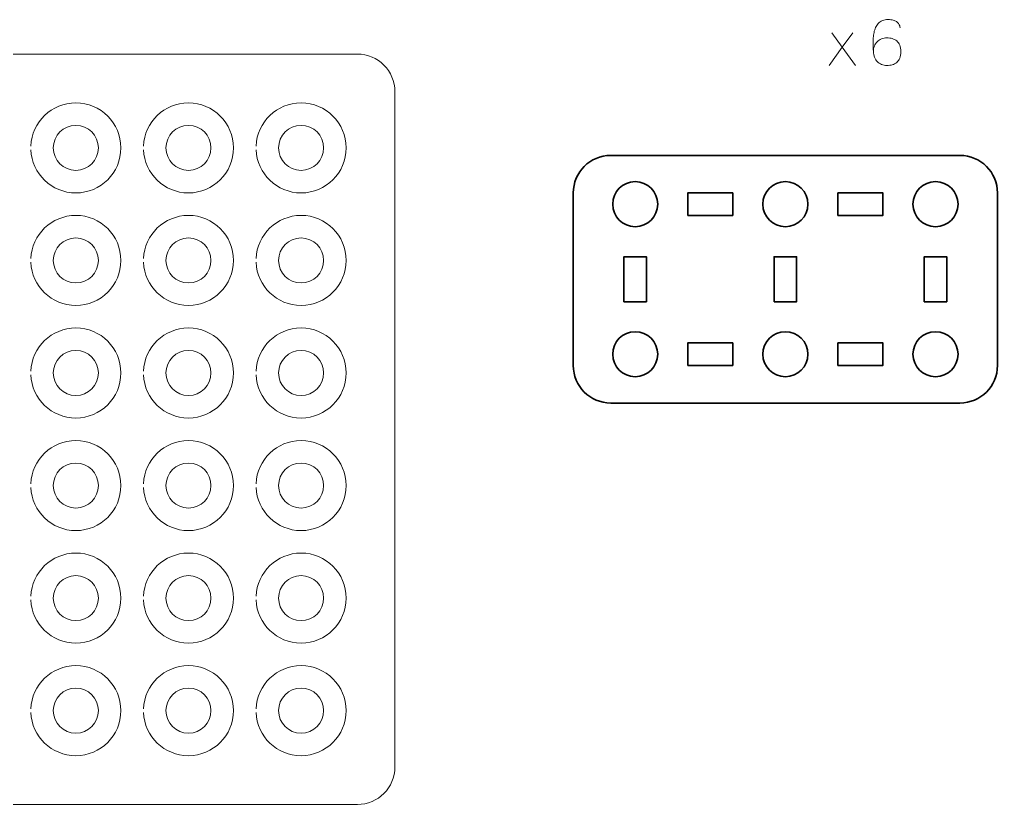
# Model space of a CAD drawing. Header units: centimetres. Extents: x -40 to 171, y -20 to 141.
# Drawn here: x 105.3 to 118.33, y 92.15 to 102.61 of the extents above; entities that cross this region are included whole.
import ezdxf

# ---------------------------------------------------------------- set-up
doc = ezdxf.new("R2010")
doc.units = ezdxf.units.CM
doc.header["$MEASUREMENT"] = 0
doc.layers.add('Layer 1', color=7, linetype='Continuous')

msp = doc.modelspace()

# ---------------------------------------------------------------- linework, layer by layer
at = {"layer": 'Layer 1', "color": 250, "lineweight": 35}
for points in [[(114.20004, 100.00002), (114.80004, 100.00002), (114.80004, 100.30002), (114.20004, 100.30002), (114.20004, 100.00002)], [(116.20004, 100.00002), (116.80004, 100.00002), (116.80004, 100.30002), (116.20004, 100.30002), (116.20004, 100.00002)], [(113.35004, 98.85002), (113.65004, 98.85002), (113.65004, 99.45002), (113.35004, 99.45002), (113.35004, 98.85002)], [(115.35004, 98.85002), (115.65004, 98.85002), (115.65004, 99.45002), (115.35004, 99.45002), (115.35004, 98.85002)], [(117.35004, 98.85002), (117.65004, 98.85002), (117.65004, 99.45002), (117.35004, 99.45002), (117.35004, 98.85002)], [(114.20004, 98.00002), (114.80004, 98.00002), (114.80004, 98.30002), (114.20004, 98.30002), (114.20004, 98.00002)], [(116.20004, 98.00002), (116.80004, 98.00002), (116.80004, 98.30002), (116.20004, 98.30002), (116.20004, 98.00002)]]:
    msp.add_lwpolyline(points, close=True, dxfattribs=at)
for centre in [(113.50004, 100.15002), (115.50004, 100.15002), (117.50004, 100.15002), (113.50004, 98.15002), (115.50004, 98.15002), (117.50004, 98.15002)]:
    msp.add_ellipse(centre, major_axis=(0, 0.3), ratio=1, dxfattribs=at)
at = {"layer": 'Layer 1', "color": 30, "lineweight": 9}
for points, knots in [([(116.67261, 102.18193), (116.67275, 102.20959), (116.67727, 102.23456), (116.6863, 102.25714), (116.6863, 102.25714), (116.69519, 102.27958), (116.70775, 102.29891), (116.72398, 102.31514), (116.72398, 102.31514), (116.74007, 102.33122), (116.75912, 102.34364), (116.78085, 102.35239), (116.78085, 102.35239), (116.80258, 102.36114), (116.82643, 102.36551), (116.85211, 102.36565), (116.85211, 102.36565), (116.87793, 102.3658), (116.90206, 102.36255), (116.9245, 102.35606), (116.9245, 102.35606), (116.94693, 102.34971), (116.96655, 102.33927), (116.98362, 102.32487), (116.98362, 102.32487), (117.0007, 102.31062), (117.0141, 102.29171), (117.0237, 102.26815), (117.0237, 102.26815), (117.0333, 102.24458), (117.03823, 102.21594), (117.03838, 102.18193), (117.03838, 102.18193), (117.03823, 102.14792), (117.0333, 102.11927), (117.0237, 102.09571), (117.0237, 102.09571), (117.0141, 102.07214), (117.0007, 102.05323), (116.98362, 102.03898), (116.98362, 102.03898), (116.96655, 102.02459), (116.94693, 102.01415), (116.9245, 102.0078), (116.9245, 102.0078), (116.90206, 102.0013), (116.87793, 101.99806), (116.85211, 101.9982), (116.85211, 101.9982), (116.82643, 101.99834), (116.80286, 102.00272), (116.78127, 102.01146), (116.78127, 102.01146), (116.75982, 102.02021), (116.74119, 102.03263), (116.72525, 102.04886), (116.72525, 102.04886), (116.7093, 102.06495), (116.69674, 102.08428), (116.68771, 102.10686), (116.68771, 102.10686), (116.67854, 102.12929), (116.6736, 102.15427), (116.67261, 102.18193), (116.67261, 102.18193), (116.67205, 102.1959), (116.67134, 102.21255), (116.67036, 102.23188), (116.67036, 102.23188), (116.66937, 102.25135), (116.6688, 102.27252), (116.66866, 102.29524), (116.66866, 102.29524), (116.66852, 102.3181), (116.66923, 102.34167), (116.67106, 102.3658), (116.67106, 102.3658), (116.67275, 102.39007), (116.67614, 102.41391), (116.68108, 102.43748), (116.68108, 102.43748), (116.68602, 102.46091), (116.69308, 102.48306), (116.70239, 102.5038), (116.70239, 102.5038), (116.7117, 102.52455), (116.7237, 102.54289), (116.73851, 102.55884), (116.73851, 102.55884), (116.75347, 102.57478), (116.77167, 102.58734), (116.79326, 102.59651), (116.79326, 102.59651), (116.81485, 102.60554), (116.8404, 102.6102), (116.86989, 102.61034), (116.86989, 102.61034), (116.89557, 102.6102), (116.9173, 102.60766), (116.93536, 102.60272), (116.93536, 102.60272), (116.95343, 102.59778), (116.96824, 102.59115), (116.9801, 102.58297), (116.9801, 102.58297), (116.99181, 102.57464), (117.00112, 102.56561), (117.0079, 102.55559), (117.0079, 102.55559), (117.01467, 102.54571), (117.01975, 102.53569), (117.02285, 102.52568), (117.02285, 102.52568), (117.0261, 102.51566), (117.02822, 102.50634), (117.02906, 102.49774), (117.02906, 102.49774), (117.02822, 102.50634), (117.0261, 102.51566), (117.02285, 102.52568), (117.02285, 102.52568), (117.01975, 102.53569), (117.01467, 102.54571), (117.0079, 102.55559), (117.0079, 102.55559), (117.00112, 102.56561), (116.99181, 102.57464), (116.9801, 102.58297), (116.9801, 102.58297), (116.96824, 102.59115), (116.95343, 102.59778), (116.93536, 102.60272), (116.93536, 102.60272), (116.9173, 102.60766), (116.89557, 102.6102), (116.86989, 102.61034), (116.86989, 102.61034), (116.8404, 102.6102), (116.81485, 102.60554), (116.79326, 102.59651), (116.79326, 102.59651), (116.77167, 102.58734), (116.75347, 102.57478), (116.73851, 102.55884), (116.73851, 102.55884), (116.7237, 102.54289), (116.7117, 102.52455), (116.70239, 102.5038), (116.70239, 102.5038), (116.69308, 102.48306), (116.68602, 102.46091), (116.68108, 102.43748), (116.68108, 102.43748), (116.67614, 102.41391), (116.67275, 102.39007), (116.67106, 102.3658), (116.67106, 102.3658), (116.66923, 102.34167), (116.66852, 102.3181), (116.66866, 102.29524), (116.66866, 102.29524), (116.6688, 102.27252), (116.66937, 102.25135), (116.67036, 102.23188), (116.67036, 102.23188), (116.67134, 102.21255), (116.67205, 102.1959), (116.67261, 102.18193), (116.67261, 102.18193), (116.6736, 102.15427), (116.67854, 102.12929), (116.68771, 102.10686), (116.68771, 102.10686), (116.69674, 102.08428), (116.7093, 102.06495), (116.72525, 102.04886), (116.72525, 102.04886), (116.74119, 102.03263), (116.75982, 102.02021), (116.78127, 102.01146), (116.78127, 102.01146), (116.80286, 102.00272), (116.82643, 101.99834), (116.85211, 101.9982), (116.85211, 101.9982), (116.87793, 101.99806), (116.90206, 102.0013), (116.9245, 102.0078), (116.9245, 102.0078), (116.94693, 102.01415), (116.96655, 102.02459), (116.98362, 102.03898), (116.98362, 102.03898), (117.0007, 102.05323), (117.0141, 102.07214), (117.0237, 102.09571), (117.0237, 102.09571), (117.0333, 102.11927), (117.03823, 102.14792), (117.03838, 102.18193), (117.03838, 102.18193), (117.03823, 102.21594), (117.0333, 102.24458), (117.0237, 102.26815), (117.0237, 102.26815), (117.0141, 102.29171), (117.0007, 102.31062), (116.98362, 102.32487), (116.98362, 102.32487), (116.96655, 102.33927), (116.94693, 102.34971), (116.9245, 102.35606), (116.9245, 102.35606), (116.90206, 102.36255), (116.87793, 102.3658), (116.85211, 102.36565), (116.85211, 102.36565), (116.82643, 102.36551), (116.80258, 102.36114), (116.78085, 102.35239), (116.78085, 102.35239), (116.75912, 102.34364), (116.74007, 102.33122), (116.72398, 102.31514), (116.72398, 102.31514), (116.70775, 102.29891), (116.69519, 102.27958), (116.6863, 102.25714), (116.6863, 102.25714), (116.67727, 102.23456), (116.67275, 102.20959), (116.67261, 102.18193)], [0, 0, 0, 0, 0.01724138, 0.01724138, 0.01724138, 0.01724138, 0.03448276, 0.03448276, 0.03448276, 0.03448276, 0.05172414, 0.05172414, 0.05172414, 0.05172414, 0.06896552, 0.06896552, 0.06896552, 0.06896552, 0.0862069, 0.0862069, 0.0862069, 0.0862069, 0.10344828, 0.10344828, 0.10344828, 0.10344828, 0.12068966, 0.12068966, 0.12068966, 0.12068966, 0.13793103, 0.13793103, 0.13793103, 0.13793103, 0.15517241, 0.15517241, 0.15517241, 0.15517241, 0.17241379, 0.17241379, 0.17241379, 0.17241379, 0.18965517, 0.18965517, 0.18965517, 0.18965517, 0.20689655, 0.20689655, 0.20689655, 0.20689655, 0.22413793, 0.22413793, 0.22413793, 0.22413793, 0.24137931, 0.24137931, 0.24137931, 0.24137931, 0.25862069, 0.25862069, 0.25862069, 0.25862069, 0.27586207, 0.27586207, 0.27586207, 0.27586207, 0.29310345, 0.29310345, 0.29310345, 0.29310345, 0.31034483, 0.31034483, 0.31034483, 0.31034483, 0.32758621, 0.32758621, 0.32758621, 0.32758621, 0.34482759, 0.34482759, 0.34482759, 0.34482759, 0.36206897, 0.36206897, 0.36206897, 0.36206897, 0.37931034, 0.37931034, 0.37931034, 0.37931034, 0.39655172, 0.39655172, 0.39655172, 0.39655172, 0.4137931, 0.4137931, 0.4137931, 0.4137931, 0.43103448, 0.43103448, 0.43103448, 0.43103448, 0.44827586, 0.44827586, 0.44827586, 0.44827586, 0.46551724, 0.46551724, 0.46551724, 0.46551724, 0.48275862, 0.48275862, 0.48275862, 0.48275862, 0.5, 0.5, 0.5, 0.5, 0.51724138, 0.51724138, 0.51724138, 0.51724138, 0.53448276, 0.53448276, 0.53448276, 0.53448276, 0.55172414, 0.55172414, 0.55172414, 0.55172414, 0.56896552, 0.56896552, 0.56896552, 0.56896552, 0.5862069, 0.5862069, 0.5862069, 0.5862069, 0.60344828, 0.60344828, 0.60344828, 0.60344828, 0.62068966, 0.62068966, 0.62068966, 0.62068966, 0.63793103, 0.63793103, 0.63793103, 0.63793103, 0.65517241, 0.65517241, 0.65517241, 0.65517241, 0.67241379, 0.67241379, 0.67241379, 0.67241379, 0.68965517, 0.68965517, 0.68965517, 0.68965517, 0.70689655, 0.70689655, 0.70689655, 0.70689655, 0.72413793, 0.72413793, 0.72413793, 0.72413793, 0.74137931, 0.74137931, 0.74137931, 0.74137931, 0.75862069, 0.75862069, 0.75862069, 0.75862069, 0.77586207, 0.77586207, 0.77586207, 0.77586207, 0.79310345, 0.79310345, 0.79310345, 0.79310345, 0.81034483, 0.81034483, 0.81034483, 0.81034483, 0.82758621, 0.82758621, 0.82758621, 0.82758621, 0.84482759, 0.84482759, 0.84482759, 0.84482759, 0.86206897, 0.86206897, 0.86206897, 0.86206897, 0.87931034, 0.87931034, 0.87931034, 0.87931034, 0.89655172, 0.89655172, 0.89655172, 0.89655172, 0.9137931, 0.9137931, 0.9137931, 0.9137931, 0.93103448, 0.93103448, 0.93103448, 0.93103448, 0.94827586, 0.94827586, 0.94827586, 0.94827586, 0.96551724, 0.96551724, 0.96551724, 0.96551724, 0.98275862, 0.98275862, 0.98275862, 0.98275862, 1, 1, 1, 1]), ([(116.08333, 101.9982), (116.08333, 101.9982), (116.25774, 102.24035), (116.25774, 102.24035), (116.25774, 102.24035), (116.25774, 102.24035), (116.11889, 102.43254), (116.11889, 102.43254), (116.11889, 102.43254), (116.11889, 102.43254), (116.25774, 102.24035), (116.25774, 102.24035), (116.25774, 102.24035), (116.25774, 102.24035), (116.39744, 102.43254), (116.39744, 102.43254), (116.39744, 102.43254), (116.39744, 102.43254), (116.25774, 102.24035), (116.25774, 102.24035), (116.25774, 102.24035), (116.25774, 102.24035), (116.43301, 101.9982), (116.43301, 101.9982), (116.43301, 101.9982), (116.43301, 101.9982), (116.25774, 102.24035), (116.25774, 102.24035), (116.25774, 102.24035), (116.25774, 102.24035), (116.08333, 101.9982), (116.08333, 101.9982)], [0, 0, 0, 0, 0.125, 0.125, 0.125, 0.125, 0.25, 0.25, 0.25, 0.25, 0.375, 0.375, 0.375, 0.375, 0.5, 0.5, 0.5, 0.5, 0.625, 0.625, 0.625, 0.625, 0.75, 0.75, 0.75, 0.75, 0.875, 0.875, 0.875, 0.875, 1, 1, 1, 1])]:
    msp.add_open_spline(points, degree=3, knots=knots, dxfattribs=at)
at = {"layer": 'Layer 1', "color": 22, "lineweight": 18}
msp.add_open_spline([(100.3, 101.65), (100.3, 101.92609), (100.52391, 102.15), (100.8, 102.15), (100.8, 102.15), (100.8, 102.15), (109.8, 102.15), (109.8, 102.15), (109.8, 102.15), (110.07609, 102.15), (110.3, 101.92609), (110.3, 101.65), (110.3, 101.65), (110.3, 101.65), (110.3, 92.65), (110.3, 92.65), (110.3, 92.65), (110.3, 92.37391), (110.07609, 92.15), (109.8, 92.15), (109.8, 92.15), (109.8, 92.15), (100.8, 92.15), (100.8, 92.15), (100.8, 92.15), (100.52391, 92.15), (100.3, 92.37391), (100.3, 92.65), (100.3, 92.65), (100.3, 92.65), (100.3, 101.65), (100.3, 101.65)], degree=3, knots=[0, 0, 0, 0, 0.125, 0.125, 0.125, 0.125, 0.25, 0.25, 0.25, 0.25, 0.375, 0.375, 0.375, 0.375, 0.5, 0.5, 0.5, 0.5, 0.625, 0.625, 0.625, 0.625, 0.75, 0.75, 0.75, 0.75, 0.875, 0.875, 0.875, 0.875, 1, 1, 1, 1], dxfattribs=at)
at = {"layer": 'Layer 1', "color": 250, "lineweight": 20}
for points in [[(105.45028, 100.925), (105.4634, 101.24473), (105.72682, 101.5), (106.04976, 101.5), (106.04976, 101.5), (106.38104, 101.5), (106.64972, 101.23132), (106.64972, 100.9), (106.64972, 100.9), (106.64972, 100.56871), (106.38104, 100.3), (106.04976, 100.3), (106.04976, 100.3), (105.72682, 100.3), (105.4634, 100.5553), (105.45028, 100.875)], [(106.95028, 100.925), (106.9634, 101.24473), (107.22682, 101.5), (107.54976, 101.5), (107.54976, 101.5), (107.88104, 101.5), (108.14972, 101.23132), (108.14972, 100.9), (108.14972, 100.9), (108.14972, 100.56871), (107.88104, 100.3), (107.54976, 100.3), (107.54976, 100.3), (107.22682, 100.3), (106.9634, 100.5553), (106.95028, 100.875)], [(108.45028, 100.925), (108.4634, 101.24473), (108.72682, 101.5), (109.04976, 101.5), (109.04976, 101.5), (109.38104, 101.5), (109.64972, 101.23132), (109.64972, 100.9), (109.64972, 100.9), (109.64972, 100.56871), (109.38104, 100.3), (109.04976, 100.3), (109.04976, 100.3), (108.72682, 100.3), (108.4634, 100.5553), (108.45028, 100.875)], [(106.04974, 101.2), (106.21538, 101.2), (106.34972, 101.06566), (106.34972, 100.9), (106.34972, 100.9), (106.34972, 100.73436), (106.21538, 100.6), (106.04974, 100.6), (106.04974, 100.6), (105.88408, 100.6), (105.74972, 100.73436), (105.74972, 100.9), (105.74972, 100.9), (105.74972, 101.06566), (105.88408, 101.2), (106.04974, 101.2)], [(107.54974, 101.2), (107.71538, 101.2), (107.84972, 101.06566), (107.84972, 100.9), (107.84972, 100.9), (107.84972, 100.73436), (107.71538, 100.6), (107.54974, 100.6), (107.54974, 100.6), (107.38408, 100.6), (107.24972, 100.73436), (107.24972, 100.9), (107.24972, 100.9), (107.24972, 101.06566), (107.38408, 101.2), (107.54974, 101.2)], [(109.04974, 101.2), (109.21538, 101.2), (109.34972, 101.06566), (109.34972, 100.9), (109.34972, 100.9), (109.34972, 100.73436), (109.21538, 100.6), (109.04974, 100.6), (109.04974, 100.6), (108.88408, 100.6), (108.74972, 100.73436), (108.74972, 100.9), (108.74972, 100.9), (108.74972, 101.06566), (108.88408, 101.2), (109.04974, 101.2)], [(105.45028, 99.425), (105.4634, 99.74473), (105.72682, 100), (106.04976, 100), (106.04976, 100), (106.38104, 100), (106.64972, 99.73132), (106.64972, 99.4), (106.64972, 99.4), (106.64972, 99.06871), (106.38104, 98.8), (106.04976, 98.8), (106.04976, 98.8), (105.72682, 98.8), (105.4634, 99.0553), (105.45028, 99.375)], [(106.95028, 99.425), (106.9634, 99.74473), (107.22682, 100), (107.54976, 100), (107.54976, 100), (107.88104, 100), (108.14972, 99.73132), (108.14972, 99.4), (108.14972, 99.4), (108.14972, 99.06871), (107.88104, 98.8), (107.54976, 98.8), (107.54976, 98.8), (107.22682, 98.8), (106.9634, 99.0553), (106.95028, 99.375)], [(108.45028, 99.425), (108.4634, 99.74473), (108.72682, 100), (109.04976, 100), (109.04976, 100), (109.38104, 100), (109.64972, 99.73132), (109.64972, 99.4), (109.64972, 99.4), (109.64972, 99.06871), (109.38104, 98.8), (109.04976, 98.8), (109.04976, 98.8), (108.72682, 98.8), (108.4634, 99.0553), (108.45028, 99.375)], [(106.04974, 99.7), (106.21538, 99.7), (106.34972, 99.56566), (106.34972, 99.4), (106.34972, 99.4), (106.34972, 99.23436), (106.21538, 99.1), (106.04974, 99.1), (106.04974, 99.1), (105.88408, 99.1), (105.74972, 99.23436), (105.74972, 99.4), (105.74972, 99.4), (105.74972, 99.56566), (105.88408, 99.7), (106.04974, 99.7)], [(107.54974, 99.7), (107.71538, 99.7), (107.84972, 99.56566), (107.84972, 99.4), (107.84972, 99.4), (107.84972, 99.23436), (107.71538, 99.1), (107.54974, 99.1), (107.54974, 99.1), (107.38408, 99.1), (107.24972, 99.23436), (107.24972, 99.4), (107.24972, 99.4), (107.24972, 99.56566), (107.38408, 99.7), (107.54974, 99.7)], [(109.04974, 99.7), (109.21538, 99.7), (109.34972, 99.56566), (109.34972, 99.4), (109.34972, 99.4), (109.34972, 99.23436), (109.21538, 99.1), (109.04974, 99.1), (109.04974, 99.1), (108.88408, 99.1), (108.74972, 99.23436), (108.74972, 99.4), (108.74972, 99.4), (108.74972, 99.56566), (108.88408, 99.7), (109.04974, 99.7)], [(105.45028, 97.925), (105.4634, 98.24473), (105.72682, 98.5), (106.04976, 98.5), (106.04976, 98.5), (106.38104, 98.5), (106.64972, 98.23132), (106.64972, 97.9), (106.64972, 97.9), (106.64972, 97.56871), (106.38104, 97.3), (106.04976, 97.3), (106.04976, 97.3), (105.72682, 97.3), (105.4634, 97.5553), (105.45028, 97.875)], [(106.95028, 97.925), (106.9634, 98.24473), (107.22682, 98.5), (107.54976, 98.5), (107.54976, 98.5), (107.88104, 98.5), (108.14972, 98.23132), (108.14972, 97.9), (108.14972, 97.9), (108.14972, 97.56871), (107.88104, 97.3), (107.54976, 97.3), (107.54976, 97.3), (107.22682, 97.3), (106.9634, 97.5553), (106.95028, 97.875)], [(108.45028, 97.925), (108.4634, 98.24473), (108.72682, 98.5), (109.04976, 98.5), (109.04976, 98.5), (109.38104, 98.5), (109.64972, 98.23132), (109.64972, 97.9), (109.64972, 97.9), (109.64972, 97.56871), (109.38104, 97.3), (109.04976, 97.3), (109.04976, 97.3), (108.72682, 97.3), (108.4634, 97.5553), (108.45028, 97.875)], [(106.04974, 98.2), (106.21538, 98.2), (106.34972, 98.06566), (106.34972, 97.9), (106.34972, 97.9), (106.34972, 97.73436), (106.21538, 97.6), (106.04974, 97.6), (106.04974, 97.6), (105.88408, 97.6), (105.74972, 97.73436), (105.74972, 97.9), (105.74972, 97.9), (105.74972, 98.06566), (105.88408, 98.2), (106.04974, 98.2)], [(107.54974, 98.2), (107.71538, 98.2), (107.84972, 98.06566), (107.84972, 97.9), (107.84972, 97.9), (107.84972, 97.73436), (107.71538, 97.6), (107.54974, 97.6), (107.54974, 97.6), (107.38408, 97.6), (107.24972, 97.73436), (107.24972, 97.9), (107.24972, 97.9), (107.24972, 98.06566), (107.38408, 98.2), (107.54974, 98.2)], [(109.04974, 98.2), (109.21538, 98.2), (109.34972, 98.06566), (109.34972, 97.9), (109.34972, 97.9), (109.34972, 97.73436), (109.21538, 97.6), (109.04974, 97.6), (109.04974, 97.6), (108.88408, 97.6), (108.74972, 97.73436), (108.74972, 97.9), (108.74972, 97.9), (108.74972, 98.06566), (108.88408, 98.2), (109.04974, 98.2)], [(105.45028, 96.425), (105.4634, 96.74473), (105.72682, 97), (106.04976, 97), (106.04976, 97), (106.38104, 97), (106.64972, 96.73132), (106.64972, 96.4), (106.64972, 96.4), (106.64972, 96.06871), (106.38104, 95.8), (106.04976, 95.8), (106.04976, 95.8), (105.72682, 95.8), (105.4634, 96.0553), (105.45028, 96.375)], [(106.95028, 96.425), (106.9634, 96.74473), (107.22682, 97), (107.54976, 97), (107.54976, 97), (107.88104, 97), (108.14972, 96.73132), (108.14972, 96.4), (108.14972, 96.4), (108.14972, 96.06871), (107.88104, 95.8), (107.54976, 95.8), (107.54976, 95.8), (107.22682, 95.8), (106.9634, 96.0553), (106.95028, 96.375)], [(108.45028, 96.425), (108.4634, 96.74473), (108.72682, 97), (109.04976, 97), (109.04976, 97), (109.38104, 97), (109.64972, 96.73132), (109.64972, 96.4), (109.64972, 96.4), (109.64972, 96.06871), (109.38104, 95.8), (109.04976, 95.8), (109.04976, 95.8), (108.72682, 95.8), (108.4634, 96.0553), (108.45028, 96.375)], [(106.04974, 96.7), (106.21538, 96.7), (106.34972, 96.56566), (106.34972, 96.4), (106.34972, 96.4), (106.34972, 96.23436), (106.21538, 96.1), (106.04974, 96.1), (106.04974, 96.1), (105.88408, 96.1), (105.74972, 96.23436), (105.74972, 96.4), (105.74972, 96.4), (105.74972, 96.56566), (105.88408, 96.7), (106.04974, 96.7)], [(107.54974, 96.7), (107.71538, 96.7), (107.84972, 96.56566), (107.84972, 96.4), (107.84972, 96.4), (107.84972, 96.23436), (107.71538, 96.1), (107.54974, 96.1), (107.54974, 96.1), (107.38408, 96.1), (107.24972, 96.23436), (107.24972, 96.4), (107.24972, 96.4), (107.24972, 96.56566), (107.38408, 96.7), (107.54974, 96.7)], [(109.04974, 96.7), (109.21538, 96.7), (109.34972, 96.56566), (109.34972, 96.4), (109.34972, 96.4), (109.34972, 96.23436), (109.21538, 96.1), (109.04974, 96.1), (109.04974, 96.1), (108.88408, 96.1), (108.74972, 96.23436), (108.74972, 96.4), (108.74972, 96.4), (108.74972, 96.56566), (108.88408, 96.7), (109.04974, 96.7)], [(105.45028, 94.925), (105.4634, 95.24473), (105.72682, 95.5), (106.04976, 95.5), (106.04976, 95.5), (106.38104, 95.5), (106.64972, 95.23132), (106.64972, 94.9), (106.64972, 94.9), (106.64972, 94.56871), (106.38104, 94.3), (106.04976, 94.3), (106.04976, 94.3), (105.72682, 94.3), (105.4634, 94.5553), (105.45028, 94.875)], [(106.95028, 94.925), (106.9634, 95.24473), (107.22682, 95.5), (107.54976, 95.5), (107.54976, 95.5), (107.88104, 95.5), (108.14972, 95.23132), (108.14972, 94.9), (108.14972, 94.9), (108.14972, 94.56871), (107.88104, 94.3), (107.54976, 94.3), (107.54976, 94.3), (107.22682, 94.3), (106.9634, 94.5553), (106.95028, 94.875)], [(108.45028, 94.925), (108.4634, 95.24473), (108.72682, 95.5), (109.04976, 95.5), (109.04976, 95.5), (109.38104, 95.5), (109.64972, 95.23132), (109.64972, 94.9), (109.64972, 94.9), (109.64972, 94.56871), (109.38104, 94.3), (109.04976, 94.3), (109.04976, 94.3), (108.72682, 94.3), (108.4634, 94.5553), (108.45028, 94.875)], [(106.04974, 95.2), (106.21538, 95.2), (106.34972, 95.06566), (106.34972, 94.9), (106.34972, 94.9), (106.34972, 94.73436), (106.21538, 94.6), (106.04974, 94.6), (106.04974, 94.6), (105.88408, 94.6), (105.74972, 94.73436), (105.74972, 94.9), (105.74972, 94.9), (105.74972, 95.06566), (105.88408, 95.2), (106.04974, 95.2)], [(107.54974, 95.2), (107.71538, 95.2), (107.84972, 95.06566), (107.84972, 94.9), (107.84972, 94.9), (107.84972, 94.73436), (107.71538, 94.6), (107.54974, 94.6), (107.54974, 94.6), (107.38408, 94.6), (107.24972, 94.73436), (107.24972, 94.9), (107.24972, 94.9), (107.24972, 95.06566), (107.38408, 95.2), (107.54974, 95.2)], [(109.04974, 95.2), (109.21538, 95.2), (109.34972, 95.06566), (109.34972, 94.9), (109.34972, 94.9), (109.34972, 94.73436), (109.21538, 94.6), (109.04974, 94.6), (109.04974, 94.6), (108.88408, 94.6), (108.74972, 94.73436), (108.74972, 94.9), (108.74972, 94.9), (108.74972, 95.06566), (108.88408, 95.2), (109.04974, 95.2)], [(105.45028, 93.425), (105.4634, 93.74473), (105.72682, 94), (106.04976, 94), (106.04976, 94), (106.38104, 94), (106.64972, 93.73132), (106.64972, 93.4), (106.64972, 93.4), (106.64972, 93.06871), (106.38104, 92.8), (106.04976, 92.8), (106.04976, 92.8), (105.72682, 92.8), (105.4634, 93.0553), (105.45028, 93.375)], [(106.95028, 93.425), (106.9634, 93.74473), (107.22682, 94), (107.54976, 94), (107.54976, 94), (107.88104, 94), (108.14972, 93.73132), (108.14972, 93.4), (108.14972, 93.4), (108.14972, 93.06871), (107.88104, 92.8), (107.54976, 92.8), (107.54976, 92.8), (107.22682, 92.8), (106.9634, 93.0553), (106.95028, 93.375)], [(108.45028, 93.425), (108.4634, 93.74473), (108.72682, 94), (109.04976, 94), (109.04976, 94), (109.38104, 94), (109.64972, 93.73132), (109.64972, 93.4), (109.64972, 93.4), (109.64972, 93.06871), (109.38104, 92.8), (109.04976, 92.8), (109.04976, 92.8), (108.72682, 92.8), (108.4634, 93.0553), (108.45028, 93.375)], [(106.04974, 93.7), (106.21538, 93.7), (106.34972, 93.56566), (106.34972, 93.4), (106.34972, 93.4), (106.34972, 93.23436), (106.21538, 93.1), (106.04974, 93.1), (106.04974, 93.1), (105.88408, 93.1), (105.74972, 93.23436), (105.74972, 93.4), (105.74972, 93.4), (105.74972, 93.56566), (105.88408, 93.7), (106.04974, 93.7)], [(107.54974, 93.7), (107.71538, 93.7), (107.84972, 93.56566), (107.84972, 93.4), (107.84972, 93.4), (107.84972, 93.23436), (107.71538, 93.1), (107.54974, 93.1), (107.54974, 93.1), (107.38408, 93.1), (107.24972, 93.23436), (107.24972, 93.4), (107.24972, 93.4), (107.24972, 93.56566), (107.38408, 93.7), (107.54974, 93.7)], [(109.04974, 93.7), (109.21538, 93.7), (109.34972, 93.56566), (109.34972, 93.4), (109.34972, 93.4), (109.34972, 93.23436), (109.21538, 93.1), (109.04974, 93.1), (109.04974, 93.1), (108.88408, 93.1), (108.74972, 93.23436), (108.74972, 93.4), (108.74972, 93.4), (108.74972, 93.56566), (108.88408, 93.7), (109.04974, 93.7)]]:
    msp.add_open_spline(points, degree=3, knots=[0, 0, 0, 0, 0.25, 0.25, 0.25, 0.25, 0.5, 0.5, 0.5, 0.5, 0.75, 0.75, 0.75, 0.75, 1, 1, 1, 1], dxfattribs=at)
at = {"layer": 'Layer 1', "color": 250, "lineweight": 35}
msp.add_open_spline([(112.67504, 98.00002), (112.67504, 98.00002), (112.67504, 100.30002), (112.67504, 100.30002), (112.67504, 100.30002), (112.67504, 100.57611), (112.89895, 100.80002), (113.17504, 100.80002), (113.17504, 100.80002), (113.17504, 100.80002), (117.82504, 100.80002), (117.82504, 100.80002), (117.82504, 100.80002), (118.10113, 100.80002), (118.32504, 100.57611), (118.32504, 100.30002), (118.32504, 100.30002), (118.32504, 100.30002), (118.32504, 98.00002), (118.32504, 98.00002), (118.32504, 98.00002), (118.32504, 97.72393), (118.10113, 97.50002), (117.82504, 97.50002), (117.82504, 97.50002), (117.82504, 97.50002), (113.17504, 97.50002), (113.17504, 97.50002), (113.17504, 97.50002), (112.89895, 97.50002), (112.67504, 97.72393), (112.67504, 98.00002)], degree=3, knots=[0, 0, 0, 0, 0.125, 0.125, 0.125, 0.125, 0.25, 0.25, 0.25, 0.25, 0.375, 0.375, 0.375, 0.375, 0.5, 0.5, 0.5, 0.5, 0.625, 0.625, 0.625, 0.625, 0.75, 0.75, 0.75, 0.75, 0.875, 0.875, 0.875, 0.875, 1, 1, 1, 1], dxfattribs=at)

doc.saveas('drawing.dxf')
